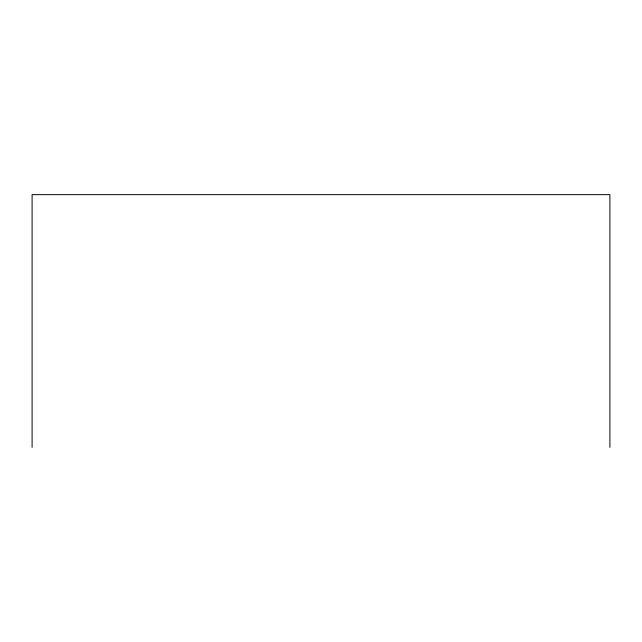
<?xml version="1.0" encoding="UTF-8"?>
<svg xmlns="http://www.w3.org/2000/svg" width="642" height="642" viewBox="0 0 642 642"><rect width="100%" height="100%" fill="white"/><g stroke="black" fill="none" stroke-linecap="round" stroke-linejoin="round"><path stroke-width="0.96" d="M609.9 447.354L609.9 194.646L32.1 194.646L32.1 447.354"/></g></svg>
